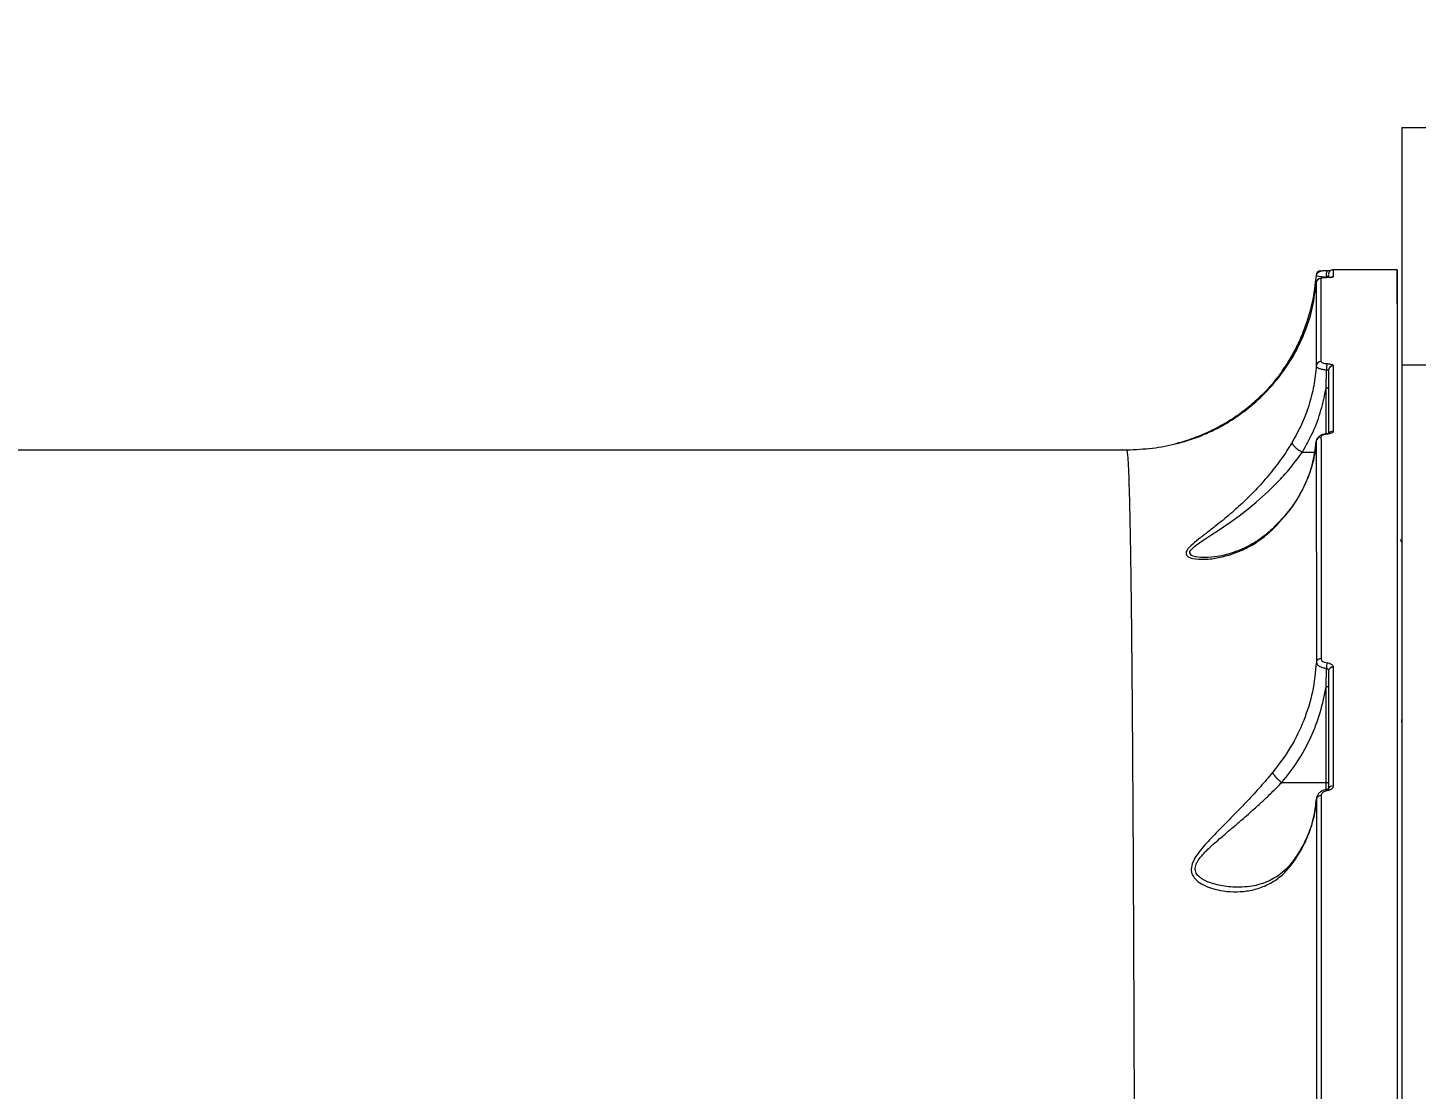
# Model space of a CAD drawing. Header units: millimetres. Extents: x -8045 to 6871, y -5915 to 5473.
# Drawn here: x -2687.5 to -2394.8, y -1138.8 to -915.2 of the extents above; entities that cross this region are included whole.
import ezdxf

# ---------------------------------------------------------------- set-up
doc = ezdxf.new("R2010")
doc.units = ezdxf.units.MM
for name, color, linetype in [('DIKOM_ОБЪЕКТ', 7, 'Continuous'), ('DIKOM_РАЗМЕР_ЗОНА', 7, 'Continuous'), ('DIKOM_РАЗМЕР_ОБЪЕКТА', 7, 'Continuous')]:
    doc.layers.add(name, color=color, linetype=linetype)
doc.styles.add('style1', font='arial.ttf', dxfattribs={"width": 0.8})
doc.dimstyles.new('1-50', dxfattribs={"dimtxt": 300, "dimasz": 200, "dimexe": 100, "dimexo": 0, "dimgap": 100, "dimtad": 1, "dimtxsty": 'style1', "dimcen": 200, "dimclrd": 7, "dimclre": 7, "dimclrt": 7, "dimadec": 1, "dimazin": 2, "dimtfac": 1, "dimtmove": 0, "dimatfit": 2, "dimfxl": 0, "dimlwd": 25, "dimlwe": 18, "dimarcsym": 0})

# ---------------------------------------------------------------- blocks, each defined once
blk = doc.blocks.new('*D9')
at = {"layer": 'Defpoints', "color": 0, "linetype": 'Continuous', "transparency": 16777216}
for p in [(5663.54, -234.65), (-5019.6, -1388.73), (5663.54, -4701.47)]:
    blk.add_point(p, dxfattribs=at)
at = {"layer": 'DIKOM_РАЗМЕР_ОБЪЕКТА', "color": 7, "linetype": 'Continuous', "lineweight": 18, "transparency": 16777216}
for p, q in [((5663.54, -234.65), (5663.54, -4801.47)), ((-5019.6, -1388.73), (-5019.6, -4801.47))]:
    blk.add_line(p, q, dxfattribs=at)
at = {"layer": 'DIKOM_РАЗМЕР_ОБЪЕКТА', "color": 7, "linetype": 'Continuous', "lineweight": 25, "transparency": 16777216}
blk.add_line((-4819.6, -4701.47), (5463.54, -4701.47), dxfattribs=at)
at = {"layer": 'DIKOM_РАЗМЕР_ОБЪЕКТА', "color": 7, "linetype": 'Continuous', "transparency": 16777216}
for points in [[(-4819.6, -4668.14), (-4819.6, -4734.8), (-5019.6, -4701.47)], [(5463.54, -4668.14), (5463.54, -4734.8), (5663.54, -4701.47)]]:
    blk.add_solid(points, dxfattribs=at)
at = {"layer": 'DIKOM_РАЗМЕР_ОБЪЕКТА', "color": 7, "linetype": 'Continuous', "lineweight": 15, "transparency": 16777216, "insert": (-74.37, -4448.3), "char_height": 300, "attachment_point": 5, "style": 'style1'}
blk.add_mtext('10700', dxfattribs=at)
blk = doc.blocks.new('*D10')
at = {"layer": 'Defpoints', "color": 0, "linetype": 'Continuous', "transparency": 16777216}
for p in [(-1653.81, 3474.95), (-5616.46, -3083.4), (491.01, -3083.4)]:
    blk.add_point(p, dxfattribs=at)
at = {"layer": 'DIKOM_РАЗМЕР_ОБЪЕКТА', "color": 7, "linetype": 'Continuous', "lineweight": 18, "transparency": 16777216}
for p, q in [((-1653.81, 3474.95), (-5716.46, 3474.95)), ((491.01, -3083.4), (-5716.46, -3083.4))]:
    blk.add_line(p, q, dxfattribs=at)
at = {"layer": 'DIKOM_РАЗМЕР_ОБЪЕКТА', "color": 7, "linetype": 'Continuous', "lineweight": 25, "transparency": 16777216}
blk.add_line((-5616.46, 3274.95), (-5616.46, -2883.4), dxfattribs=at)
at = {"layer": 'DIKOM_РАЗМЕР_ОБЪЕКТА', "color": 7, "linetype": 'Continuous', "transparency": 16777216}
for points in [[(-5649.79, 3274.95), (-5583.12, 3274.95), (-5616.46, 3474.95)], [(-5649.79, -2883.4), (-5583.12, -2883.4), (-5616.46, -3083.4)]]:
    blk.add_solid(points, dxfattribs=at)
at = {"layer": 'DIKOM_РАЗМЕР_ОБЪЕКТА', "color": 7, "linetype": 'Continuous', "lineweight": 15, "transparency": 16777216, "insert": (-5869.63, -1326.86), "char_height": 300, "attachment_point": 5, "rotation": 90, "style": 'style1'}
blk.add_mtext('6550', dxfattribs=at)
blk = doc.blocks.new('*D11')
at = {"layer": 'Defpoints', "color": 0, "transparency": 16777216}
for p in [(6870.85, -184.65), (-7019.6, -1388.73), (-7019.6, -5814.65)]:
    blk.add_point(p, dxfattribs=at)
at = {"layer": 'DIKOM_РАЗМЕР_ЗОНА', "color": 7, "lineweight": 18, "transparency": 16777216}
for p, q in [((6870.85, -184.65), (6870.85, -5914.65)), ((-7019.6, -1388.73), (-7019.6, -5914.65))]:
    blk.add_line(p, q, dxfattribs=at)
at = {"layer": 'DIKOM_РАЗМЕР_ЗОНА', "color": 7, "lineweight": 25, "transparency": 16777216}
blk.add_line((6670.85, -5814.65), (-6819.6, -5814.65), dxfattribs=at)
at = {"layer": 'DIKOM_РАЗМЕР_ЗОНА', "color": 7, "transparency": 16777216}
for points in [[(-6819.6, -5781.31), (-6819.6, -5847.98), (-7019.6, -5814.65)], [(6670.85, -5781.31), (6670.85, -5847.98), (6870.85, -5814.65)]]:
    blk.add_solid(points, dxfattribs=at)
at = {"layer": 'DIKOM_РАЗМЕР_ЗОНА', "color": 7, "transparency": 16777216, "insert": (-74.37, -5561.37), "char_height": 300, "attachment_point": 5, "style": 'style1'}
blk.add_mtext('13900', dxfattribs=at)
blk = doc.blocks.new('*D12')
at = {"layer": 'Defpoints', "color": 0, "transparency": 16777216}
for p in [(-2189.61, 5472.65), (-7595.21, -5084.97), (-495.58, -5084.97)]:
    blk.add_point(p, dxfattribs=at)
at = {"layer": 'DIKOM_РАЗМЕР_ЗОНА', "color": 7, "lineweight": 18, "transparency": 16777216}
for p, q in [((-2189.61, 5472.65), (-7695.21, 5472.65)), ((-495.58, -5084.97), (-7695.21, -5084.97))]:
    blk.add_line(p, q, dxfattribs=at)
at = {"layer": 'DIKOM_РАЗМЕР_ЗОНА', "color": 7, "lineweight": 25, "transparency": 16777216}
blk.add_line((-7595.21, 5272.65), (-7595.21, -4884.97), dxfattribs=at)
at = {"layer": 'DIKOM_РАЗМЕР_ЗОНА', "color": 7, "transparency": 16777216}
for points in [[(-7628.55, 5272.65), (-7561.88, 5272.65), (-7595.21, 5472.65)], [(-7628.55, -4884.97), (-7561.88, -4884.97), (-7595.21, -5084.97)]]:
    blk.add_solid(points, dxfattribs=at)
at = {"layer": 'DIKOM_РАЗМЕР_ЗОНА', "color": 7, "transparency": 16777216, "insert": (-7848.38, -1452.59), "char_height": 300, "attachment_point": 5, "rotation": 90, "style": 'style1'}
blk.add_mtext('10550', dxfattribs=at)

msp = doc.modelspace()

# ---------------------------------------------------------------- linework, layer by layer
at = {"layer": 'DIKOM_ОБЪЕКТ', "color": 7, "linetype": 'Continuous', "lineweight": 15}
for p, q in [((-2397.813, -936.157), (-2391.813, -936.157)), ((-2397.813, -936.157), (-2397.813, -986.157)), ((-2413.526, -967.803), (-2413.665, -967.804)), ((-2398.814, -966.157), (-2412.314, -966.157)), ((-2418.43, -978.689), (-2418.431, -978.872)), ((-2397.813, -986.157), (-2397.813, -1786.157)), ((-2397.813, -986.157), (-2391.813, -986.157)), ((-2413.813, -991.067), (-2413.741, -987.215)), ((-2413.813, -1000.743), (-2413.813, -991.067)), ((-2455.817, -1004.157), (-2753.867, -1004.157)), ((-2455.814, -1004.225), (-2455.815, -1004.223)), ((-2418.818, -1004.571), (-2418.811, -1004.573)), ((-2418.811, -1004.573), (-2416.26, -1004.573)), ((-2413.813, -1053.989), (-2413.742, -1050.093)), ((-2413.813, -1074.189), (-2413.813, -1053.989)), ((-2397.86, -1060.88), (-2397.933, -1060.811)), ((-2423.145, -1074.189), (-2413.813, -1074.189)), ((-2413.813, -1075.61), (-2413.813, -1074.189))]:
    msp.add_line(p, q, dxfattribs=at)
at = {"layer": 'DIKOM_ОБЪЕКТ', "color": 7, "linetype": 'Continuous', "lineweight": 15, "flags": 128}
for points in [[(-2413.644, -967.806), (-2413.661, -967.802), (-2413.665, -967.804)], [(-2413.313, -991.243), (-2413.323, -991.208), (-2413.351, -991.175), (-2413.397, -991.145), (-2413.459, -991.118), (-2413.535, -991.096), (-2413.622, -991.08), (-2413.715, -991.07), (-2413.813, -991.067)], [(-2439.274, -1026.772), (-2440.223, -1026.75), (-2441.317, -1026.608), (-2441.805, -1026.476), (-2442.169, -1026.315), (-2442.559, -1025.817), (-2442.503, -1025.501), (-2442.276, -1025.136), (-2441.94, -1024.78), (-2441.471, -1024.375), (-2440.401, -1023.59), (-2439.188, -1022.778), (-2437.91, -1021.945), (-2436.596, -1021.085), (-2435.439, -1020.313), (-2433.912, -1019.26), (-2432.109, -1017.956), (-2430.234, -1016.514), (-2428.531, -1015.115), (-2425.94, -1012.793), (-2423.444, -1010.28), (-2423.444, -1010.28)], [(-2413.313, -1054.165), (-2413.323, -1054.13), (-2413.351, -1054.097), (-2413.397, -1054.067), (-2413.459, -1054.04), (-2413.535, -1054.018), (-2413.622, -1054.002), (-2413.715, -1053.992), (-2413.813, -1053.989)], [(-2397.878, -1060.855), (-2397.832, -1060.935), (-2397.813, -1061.033)], [(-2413.595, -1075.921), (-2413.626, -1075.802), (-2413.654, -1075.719), (-2413.68, -1075.673), (-2413.7, -1075.667)]]:
    msp.add_lwpolyline(points, dxfattribs=at)
at = {"layer": 'DIKOM_ОБЪЕКТ', "color": 7, "linetype": 'Continuous', "lineweight": 15}
for centre, radius, start, end in [((-2414.927, -967.362), 1, 89.94729, 175.70699), ((-2414.912, -968.963), 0.998, 89.99076, 175.91893), ((-2411.383, -967.228), 2.397, 157.60137, 190.25383), ((-2412.313, -968.649), 1.002, 90.07379, 129.54333), ((-2414.91, -986.459), 0.981, 89.10915, 175.03384), ((-2409.545, -987.01), 4.201, 164.98664, 182.79466), ((-2412.337, -987.346), 0.976, 88.88202, 178.57161), ((-2413.713, -1000.812), 0.0985, 4.16731, 62.93836), ((-2412.33, -1001.195), 1.013, 89.34546, 147.35543), ((-2414.918, -1002.386), 0.966, 88.18308, 173.93363), ((-2398.813, -1023.794), 1, 9.81575, 54.55266), ((-2414.952, -1048.981), 0.929, 85.43408, 169.89777), ((-2407.346, -1050.256), 6.398, 168.22596, 178.54575), ((-2412.404, -1050.779), 0.915, 84.79445, 173.04492), ((-2398.883, -1061.033), 1.034, 336.14759, 8.47492), ((-2398.59, -1061.029), 0.777, 327.09622, 359.7093), ((-2414.973, -1077.846), 0.913, 83.7785, 166.8424), ((-2412.413, -1075.85), 0.944, 84.45861, 159.17306)]:
    msp.add_arc(centre, radius, start, end, dxfattribs=at)
for points, knots in [([(-2415.924, -967.287), (-2416.138, -969.228), (-2416.565, -973.107), (-2417.808, -976.83), (-2418.43, -978.689)], [0, 0, 0, 0, 0.5004552, 1, 1, 1, 1]), ([(-2415.924, -967.287), (-2415.897, -967.325), (-2415.843, -967.401), (-2415.372, -967.512), (-2414.662, -967.606), (-2414.05, -967.639), (-2413.742, -967.655)], [0, 0, 0, 0, 0.2459289, 0.4932319, 0.7442302, 1, 1, 1, 1]), ([(-2413.634, -966.335), (-2413.891, -966.339), (-2414.395, -966.348), (-2414.973, -966.447), (-2415.378, -966.625), (-2415.632, -966.818), (-2415.821, -967.059), (-2415.867, -967.251), (-2415.89, -967.344)], [0, 0, 0, 0, 0.2578785, 0.5054811, 0.6310271, 0.7572805, 0.8818144, 1, 1, 1, 1]), ([(-2413.644, -967.806), (-2413.739, -967.807), (-2413.931, -967.811), (-2414.276, -967.829), (-2414.62, -967.861), (-2414.868, -967.911), (-2414.897, -967.947), (-2414.912, -967.965)], [0, 0, 0, 0, 0.1240378, 0.2503566, 0.4996026, 0.7493538, 1, 1, 1, 1]), ([(-2414.912, -967.965), (-2414.911, -968.743), (-2414.907, -970.312), (-2414.903, -974.145), (-2414.898, -979.033), (-2414.896, -983.319), (-2414.894, -985.478)], [0, 0, 0, 0, 0.2444832, 0.4926442, 0.7444835, 1, 1, 1, 1]), ([(-2413.742, -967.655), (-2413.711, -967.65), (-2413.648, -967.641), (-2413.532, -967.599), (-2413.416, -967.52), (-2413.329, -967.404), (-2413.318, -967.318), (-2413.313, -967.274)], [0, 0, 0, 0, 0.1021954, 0.2107411, 0.4502419, 0.7175278, 1, 1, 1, 1]), ([(-2412.314, -967.646), (-2412.331, -967.664), (-2412.363, -967.698), (-2412.625, -967.748), (-2412.984, -967.781), (-2413.345, -967.8), (-2413.545, -967.804), (-2413.644, -967.806)], [0, 0, 0, 0, 0.250589, 0.5003107, 0.7496546, 0.8764103, 1, 1, 1, 1]), ([(-2413.135, -966.458), (-2413.141, -966.442), (-2413.162, -966.394), (-2413.29, -966.367), (-2413.461, -966.345), (-2413.574, -966.338), (-2413.634, -966.335)], [0, 0, 0, 0, 0.1833454, 0.5541736, 0.7667697, 1, 1, 1, 1]), ([(-2413.599, -966.315), (-2413.415, -966.314), (-2413.105, -966.312), (-2412.885, -966.306), (-2412.796, -966.303)], [0, 0, 0, 0, 0.5957684, 1, 1, 1, 1]), ([(-2412.313, -966.157), (-2412.438, -966.17), (-2412.693, -966.198), (-2413.039, -966.431), (-2413.272, -966.778), (-2413.3, -967.034), (-2413.313, -967.159)], [0, 0, 0, 0, 0.244596, 0.500134, 0.7556478, 1, 1, 1, 1]), ([(-2413.313, -967.312), (-2413.313, -967.264), (-2413.313, -967.184), (-2413.313, -967.62), (-2413.313, -967.799)], [0, 0, 0, 0, 0.5894921, 1, 1, 1, 1]), ([(-2412.313, -966.306), (-2412.313, -966.278), (-2412.314, -966.201), (-2412.314, -967.081), (-2412.314, -967.646)], [0, 0, 0, 0, 0.3581837, 1, 1, 1, 1]), ([(-2398.813, -966.177), (-2398.813, -966.171), (-2398.813, -966.037), (-2398.813, -966.407), (-2398.813, -967.138), (-2398.813, -968.498), (-2398.813, -970.385), (-2398.813, -972.847), (-2398.813, -975.887), (-2398.813, -980.012), (-2398.813, -985.547), (-2398.813, -992.866), (-2398.813, -1001.422), (-2398.813, -1011.236), (-2398.813, -1019.853), (-2398.813, -1026.521), (-2398.813, -1030.743), (-2398.813, -1035.113), (-2398.813, -1039.631), (-2398.813, -1044.295), (-2398.813, -1049.106), (-2398.813, -1056.982), (-2398.813, -1068.359), (-2398.813, -1083.367), (-2398.813, -1098.868), (-2398.813, -1114.748), (-2398.813, -1131.476), (-2398.813, -1149.03), (-2398.813, -1167.379), (-2398.813, -1186.49), (-2398.813, -1206.327), (-2398.813, -1226.846), (-2398.813, -1248.003), (-2398.813, -1269.748), (-2398.813, -1292.025), (-2398.813, -1314.775), (-2398.814, -1337.937), (-2398.814, -1361.442), (-2398.814, -1377.229), (-2398.814, -1385.155)], [0, 0, 0, 0, 0.0012003, 0.0234692, 0.0459707, 0.0687047, 0.0916712, 0.1148702, 0.1383017, 0.1619657, 0.195484, 0.2294579, 0.2638874, 0.2987726, 0.3341133, 0.346279, 0.3584917, 0.3707514, 0.3830583, 0.3954122, 0.4078132, 0.4202612, 0.4547324, 0.4895595, 0.5215301, 0.5537947, 0.5863535, 0.6192064, 0.6523534, 0.6857946, 0.7195299, 0.7535592, 0.7878827, 0.8225002, 0.857412, 0.8926179, 0.9281179, 0.9639119, 1, 1, 1, 1]), ([(-2398.813, -973.336), (-2398.813, -972.619), (-2398.813, -970.512), (-2398.813, -968.274), (-2398.813, -966.468), (-2398.813, -966.273), (-2398.813, -966.177)], [0, 0, 0, 0, 0.1480166, 0.4349574, 0.7223829, 1, 1, 1, 1]), ([(-2431.549, -996.318), (-2430.38, -995.398), (-2428.049, -993.564), (-2425.081, -990.475), (-2422.497, -987.197), (-2420.093, -983.359), (-2418.05, -978.95), (-2416.507, -973.979), (-2416.108, -970.592), (-2415.908, -968.892)], [0, 0, 0, 0, 0.1251696, 0.2496184, 0.3741582, 0.4997847, 0.6664101, 0.8325284, 1, 1, 1, 1]), ([(-2415.908, -968.892), (-2415.906, -969.69), (-2415.902, -971.285), (-2415.896, -975.171), (-2415.892, -980.04), (-2415.889, -984.261), (-2415.887, -986.374)], [0, 0, 0, 0, 0.2503518, 0.5000022, 0.7496515, 1, 1, 1, 1]), ([(-2423.051, -987.467), (-2422.475, -986.624), (-2421.266, -984.856), (-2419.761, -981.997), (-2418.852, -979.948), (-2418.476, -978.937), (-2418.449, -978.866)], [0, 0, 0, 0, 0.3090723, 0.6478443, 0.9752048, 1, 1, 1, 1]), ([(-2418.43, -978.689), (-2418.921, -979.914), (-2419.888, -982.322), (-2421.274, -984.653), (-2421.955, -985.799)], [0, 0, 0, 0, 0.5083987, 1, 1, 1, 1]), ([(-2422.15, -986.096), (-2422.874, -987.161), (-2424.364, -989.353), (-2426.973, -992.256), (-2429.79, -994.857), (-2432.743, -997.082), (-2435.772, -998.954), (-2438.471, -1000.312), (-2440.812, -1001.294), (-2442.659, -1001.966), (-2443.959, -1002.368), (-2444.317, -1002.472), (-2444.322, -1002.473)], [0, 0, 0, 0, 0.1170055, 0.2406917, 0.3655729, 0.4904011, 0.6158828, 0.7424314, 0.826869, 0.912116, 0.998756, 1, 1, 1, 1]), ([(-2414.894, -985.478), (-2414.876, -985.532), (-2414.838, -985.64), (-2414.549, -985.779), (-2414.128, -985.884), (-2413.778, -985.909), (-2413.603, -985.922)], [0, 0, 0, 0, 0.2500094, 0.4999722, 0.7496693, 1, 1, 1, 1]), ([(-2413.603, -985.922), (-2413.428, -985.935), (-2413.08, -985.96), (-2412.661, -986.065), (-2412.373, -986.206), (-2412.336, -986.315), (-2412.318, -986.37)], [0, 0, 0, 0, 0.2503116, 0.5000174, 0.7499898, 1, 1, 1, 1]), ([(-2415.887, -986.374), (-2416.027, -987.781), (-2416.308, -990.598), (-2417.384, -994.737), (-2418.885, -998.759), (-2420.291, -1001.275), (-2420.991, -1002.527)], [0, 0, 0, 0, 0.249415, 0.4990832, 0.7505813, 1, 1, 1, 1]), ([(-2415.887, -986.374), (-2415.856, -986.471), (-2415.795, -986.664), (-2415.313, -986.924), (-2414.614, -987.128), (-2414.032, -987.186), (-2413.741, -987.215)], [0, 0, 0, 0, 0.2500973, 0.5000137, 0.7498508, 1, 1, 1, 1]), ([(-2413.741, -987.215), (-2413.683, -987.218), (-2413.567, -987.223), (-2413.427, -987.247), (-2413.332, -987.281), (-2413.319, -987.308), (-2413.313, -987.322)], [0, 0, 0, 0, 0.2496176, 0.4991908, 0.7495096, 1, 1, 1, 1]), ([(-2413.313, -987.322), (-2413.313, -989.4), (-2413.313, -993.425), (-2413.313, -998.286), (-2413.313, -1000.637)], [0, 0, 0, 0, 0.5164073, 1, 1, 1, 1]), ([(-2412.318, -986.37), (-2412.318, -988.442), (-2412.318, -992.613), (-2412.319, -997.649), (-2412.319, -1000.183)], [0, 0, 0, 0, 0.4968006, 1, 1, 1, 1]), ([(-2418.811, -1004.573), (-2418.024, -1003.151), (-2416.453, -1000.31), (-2414.774, -995.764), (-2414.133, -992.63), (-2413.813, -991.067)], [0, 0, 0, 0, 0.334183, 0.6677075, 1, 1, 1, 1]), ([(-2444.806, -1002.612), (-2444.922, -1002.645), (-2445.191, -1002.723), (-2445.288, -1002.751), (-2445.192, -1002.735), (-2444.527, -1002.569), (-2442.951, -1002.119), (-2440.561, -1001.307), (-2437.552, -999.993), (-2434.517, -998.377), (-2432.537, -997.004), (-2431.549, -996.318)], [0, 0, 0, 0, 0.0346129, 0.0802665, 0.1262271, 0.2168412, 0.3055087, 0.4818295, 0.65619, 0.8282577, 1, 1, 1, 1]), ([(-2413.668, -1000.724), (-2413.852, -1000.742), (-2414.253, -1000.781), (-2414.881, -1000.976), (-2415.378, -1001.299), (-2415.7, -1001.684), (-2415.788, -1001.925), (-2415.833, -1002.05)], [0, 0, 0, 0, 0.1894516, 0.4131008, 0.6820155, 0.8359602, 1, 1, 1, 1]), ([(-2413.615, -1000.805), (-2413.791, -1000.824), (-2414.142, -1000.862), (-2414.558, -1001.011), (-2414.836, -1001.203), (-2414.87, -1001.348), (-2414.888, -1001.42)], [0, 0, 0, 0, 0.249836, 0.4996718, 0.7495858, 1, 1, 1, 1]), ([(-2413.175, -1000.655), (-2413.175, -1000.655), (-2413.172, -1000.645), (-2413.205, -1000.655), (-2413.295, -1000.673), (-2413.451, -1000.704), (-2413.594, -1000.717), (-2413.668, -1000.724)], [0, 0, 0, 0, 0.0129595, 0.2354722, 0.4708911, 0.7246076, 1, 1, 1, 1]), ([(-2412.319, -1000.183), (-2412.337, -1000.255), (-2412.373, -1000.401), (-2412.656, -1000.595), (-2413.077, -1000.746), (-2413.435, -1000.785), (-2413.615, -1000.805)], [0, 0, 0, 0, 0.2503777, 0.5002856, 0.7501624, 1, 1, 1, 1]), ([(-2444.67, -1002.537), (-2444.883, -1002.61), (-2446.735, -1003.252), (-2450.476, -1003.914), (-2454.012, -1004.075), (-2455.815, -1004.157)], [0, 0, 0, 0, 0.0597905, 0.5205357, 1, 1, 1, 1]), ([(-2420.991, -1002.527), (-2421.699, -1003.646), (-2423.112, -1005.881), (-2425.626, -1009.147), (-2428.316, -1012.215), (-2431.157, -1015.066), (-2434.075, -1017.683), (-2436.684, -1019.808), (-2438.916, -1021.533), (-2440.741, -1022.936), (-2442.229, -1024.161), (-2443.197, -1025.214), (-2443.46, -1026.052), (-2442.944, -1026.641), (-2441.616, -1027.093), (-2439.391, -1027.208), (-2436.499, -1026.86), (-2433.546, -1026.081), (-2430.636, -1024.86), (-2427.801, -1023.218), (-2426.053, -1021.702), (-2425.18, -1020.945)], [0, 0, 0, 0, 0.061261, 0.1223614, 0.1839188, 0.2453026, 0.3073883, 0.3696473, 0.4112848, 0.4534648, 0.496129, 0.5286138, 0.5613506, 0.5940472, 0.6261066, 0.689769, 0.752697, 0.8148983, 0.877104, 0.9386384, 1, 1, 1, 1]), ([(-2425.18, -1020.945), (-2423.878, -1019.584), (-2421.268, -1016.857), (-2418.491, -1012.23), (-2416.54, -1007.352), (-2416.099, -1003.973), (-2415.879, -1002.284)], [0, 0, 0, 0, 0.2488277, 0.4987453, 0.7493989, 1, 1, 1, 1]), ([(-2415.817, -1001.859), (-2416.019, -1003.557), (-2416.426, -1006.956), (-2418.354, -1011.879), (-2421.132, -1016.561), (-2423.766, -1019.325), (-2425.082, -1020.705)], [0, 0, 0, 0, 0.2501321, 0.5006223, 0.7506576, 1, 1, 1, 1]), ([(-2420.991, -1002.527), (-2420.982, -1002.606), (-2420.964, -1002.762), (-2420.769, -1003.07), (-2420.478, -1003.397), (-2420.033, -1003.794), (-2419.465, -1004.208), (-2419.009, -1004.464), (-2418.818, -1004.571)], [0, 0, 0, 0, 0.1584941, 0.3160957, 0.4666697, 0.6052288, 0.8346627, 1, 1, 1, 1]), ([(-2415.879, -1002.284), (-2415.878, -1005.52), (-2415.875, -1011.981), (-2415.872, -1023.16), (-2415.869, -1035.293), (-2415.867, -1044.306), (-2415.867, -1048.818)], [0, 0, 0, 0, 0.2505322, 0.5002741, 0.7498397, 1, 1, 1, 1]), ([(-2414.888, -1001.42), (-2414.887, -1003.927), (-2414.885, -1008.97), (-2414.883, -1017.5), (-2414.881, -1026.821), (-2414.879, -1036.945), (-2414.878, -1044.337), (-2414.878, -1048.055)], [0, 0, 0, 0, 0.1950691, 0.3926035, 0.5926036, 0.7950691, 1, 1, 1, 1]), ([(-2453.915, -1324.603), (-2453.918, -1318.996), (-2453.925, -1307.806), (-2453.938, -1291.246), (-2453.953, -1274.934), (-2453.971, -1258.913), (-2453.99, -1244.575), (-2454.008, -1231.869), (-2454.026, -1220.733), (-2454.045, -1209.825), (-2454.065, -1199.152), (-2454.087, -1188.722), (-2454.111, -1178.544), (-2454.142, -1165.779), (-2454.184, -1150.756), (-2454.237, -1133.922), (-2454.296, -1118.118), (-2454.349, -1105.431), (-2454.397, -1095.459), (-2454.437, -1087.849), (-2454.478, -1080.587), (-2454.52, -1073.673), (-2454.564, -1067.106), (-2454.609, -1060.886), (-2454.66, -1054.481), (-2454.717, -1047.998), (-2454.782, -1041.558), (-2454.848, -1035.662), (-2454.917, -1030.303), (-2454.989, -1025.474), (-2455.064, -1021.085), (-2455.143, -1017.157), (-2455.227, -1013.713), (-2455.313, -1010.814), (-2455.402, -1008.451), (-2455.494, -1006.606), (-2455.597, -1005.172), (-2455.703, -1004.277), (-2455.781, -1004.241), (-2455.814, -1004.225)], [0, 0, 0, 0, 0.031692, 0.06325, 0.094674, 0.1259644, 0.1571211, 0.1799944, 0.2027493, 0.225386, 0.2479046, 0.2703051, 0.2925875, 0.314752, 0.3558617, 0.3964483, 0.4365116, 0.476052, 0.4984136, 0.5206046, 0.5426248, 0.5644743, 0.5861532, 0.6076613, 0.6289988, 0.6559353, 0.6826054, 0.7090091, 0.7351463, 0.7610171, 0.7866215, 0.8134176, 0.8399612, 0.8662521, 0.8922904, 0.9180759, 0.9436087, 0.9756411, 1, 1, 1, 1]), ([(-2423.444, -1010.28), (-2422.612, -1009.359), (-2420.943, -1007.511), (-2419.528, -1005.553), (-2418.818, -1004.571)], [0, 0, 0, 0, 0.4982473, 1, 1, 1, 1]), ([(-2424.988, -1020.587), (-2425.725, -1021.254), (-2427.132, -1022.528), (-2429.215, -1023.848), (-2430.947, -1024.748), (-2432.301, -1025.325), (-2433.546, -1025.778), (-2435, -1026.214), (-2436.976, -1026.657), (-2438.437, -1026.736), (-2439.251, -1026.78)], [0, 0, 0, 0, 0.1660477, 0.3167908, 0.435254, 0.5201278, 0.5885686, 0.6900695, 0.8274063, 1, 1, 1, 1]), ([(-2424.974, -1020.621), (-2425.001, -1020.641), (-2425.105, -1020.715), (-2425.148, -1020.848), (-2425.18, -1020.945)], [0, 0, 0, 0, 0.267923, 1, 1, 1, 1]), ([(-2415.867, -1048.818), (-2416.074, -1050.904), (-2416.488, -1055.081), (-2418.403, -1061.145), (-2421.16, -1066.928), (-2423.775, -1070.351), (-2425.081, -1072.06)], [0, 0, 0, 0, 0.2490372, 0.4988688, 0.7498531, 1, 1, 1, 1]), ([(-2415.867, -1048.818), (-2415.836, -1048.965), (-2415.774, -1049.26), (-2415.307, -1049.655), (-2414.616, -1049.966), (-2414.034, -1050.051), (-2413.742, -1050.093)], [0, 0, 0, 0, 0.2471429, 0.4960962, 0.7473253, 1, 1, 1, 1]), ([(-2414.878, -1048.055), (-2414.86, -1048.161), (-2414.826, -1048.375), (-2414.549, -1048.656), (-2414.136, -1048.872), (-2413.785, -1048.924), (-2413.61, -1048.95)], [0, 0, 0, 0, 0.250094, 0.5000088, 0.7498971, 1, 1, 1, 1]), ([(-2413.742, -1050.093), (-2413.712, -1050.099), (-2413.651, -1050.112), (-2413.538, -1050.17), (-2413.419, -1050.285), (-2413.33, -1050.465), (-2413.319, -1050.599), (-2413.313, -1050.668)], [0, 0, 0, 0, 0.1093214, 0.2220704, 0.462848, 0.7247212, 1, 1, 1, 1]), ([(-2413.61, -1048.95), (-2413.432, -1048.977), (-2413.075, -1049.03), (-2412.656, -1049.251), (-2412.374, -1049.538), (-2412.339, -1049.758), (-2412.321, -1049.867)], [0, 0, 0, 0, 0.2493184, 0.4994606, 0.7496545, 1, 1, 1, 1]), ([(-2413.313, -1050.668), (-2413.313, -1054.654), (-2413.313, -1062.626), (-2413.313, -1071.31), (-2413.313, -1075.652)], [0, 0, 0, 0, 0.500001, 1, 1, 1, 1]), ([(-2412.321, -1049.867), (-2412.321, -1053.839), (-2412.322, -1061.83), (-2412.322, -1070.533), (-2412.322, -1074.911)], [0, 0, 0, 0, 0.497077, 1, 1, 1, 1]), ([(-2423.145, -1074.189), (-2421.966, -1072.687), (-2419.611, -1069.687), (-2416.943, -1064.681), (-2414.9, -1059.444), (-2414.174, -1055.803), (-2413.813, -1053.989)], [0, 0, 0, 0, 0.25092, 0.501255, 0.7515672, 1, 1, 1, 1]), ([(-2425.081, -1072.06), (-2425.933, -1073.063), (-2427.635, -1075.069), (-2430.374, -1078.043), (-2433.178, -1080.954), (-2436.007, -1083.803), (-2438.761, -1086.62), (-2440.831, -1088.998), (-2441.984, -1090.96), (-2442.357, -1092.433), (-2442.044, -1093.736), (-2441.12, -1094.875), (-2439.71, -1095.796), (-2437.961, -1096.495), (-2435.822, -1097.024), (-2433.315, -1097.277), (-2430.504, -1097.105), (-2427.767, -1096.457), (-2425.171, -1095.268), (-2422.755, -1093.541), (-2421.399, -1091.85), (-2420.723, -1091.006)], [0, 0, 0, 0, 0.0615392, 0.1230236, 0.1845837, 0.247012, 0.3097814, 0.3734936, 0.4059177, 0.4386756, 0.4714078, 0.5037323, 0.5464661, 0.5887742, 0.6306402, 0.6926171, 0.7544553, 0.8162774, 0.8774327, 0.9388529, 1, 1, 1, 1]), ([(-2425.081, -1072.06), (-2425.044, -1072.15), (-2424.971, -1072.327), (-2424.693, -1072.742), (-2424.242, -1073.261), (-2423.671, -1073.793), (-2423.318, -1074.067), (-2423.17, -1074.182)], [0, 0, 0, 0, 0.1624865, 0.3209032, 0.6060093, 0.8339246, 1, 1, 1, 1]), ([(-2428.975, -1079.74), (-2428.29, -1079.117), (-2426.943, -1077.895), (-2424.996, -1076.035), (-2423.777, -1074.798), (-2423.17, -1074.182)], [0, 0, 0, 0, 0.3422883, 0.6722014, 1, 1, 1, 1]), ([(-2423.17, -1074.182), (-2423.166, -1074.184), (-2423.159, -1074.188), (-2423.15, -1074.189), (-2423.145, -1074.189)], [0, 0, 0, 0, 0.456515, 1, 1, 1, 1]), ([(-2413.696, -1075.665), (-2413.968, -1075.717), (-2414.497, -1075.818), (-2415.151, -1076.218), (-2415.619, -1076.721), (-2415.752, -1077.125), (-2415.815, -1077.317)], [0, 0, 0, 0, 0.2760027, 0.5368273, 0.7795805, 1, 1, 1, 1]), ([(-2413.595, -1075.921), (-2413.769, -1075.952), (-2414.116, -1076.016), (-2414.532, -1076.259), (-2414.818, -1076.576), (-2414.855, -1076.818), (-2414.874, -1076.939)], [0, 0, 0, 0, 0.2499932, 0.499996, 0.7496897, 1, 1, 1, 1]), ([(-2414.874, -1076.939), (-2414.874, -1081.944), (-2414.873, -1092.016), (-2414.871, -1108.263), (-2414.87, -1125.38), (-2414.869, -1137.493), (-2414.869, -1143.585)], [0, 0, 0, 0, 0.2455101, 0.4940135, 0.7455105, 1, 1, 1, 1]), ([(-2413.313, -1074.361), (-2413.316, -1074.347), (-2413.321, -1074.32), (-2413.363, -1074.283), (-2413.422, -1074.252), (-2413.515, -1074.22), (-2413.647, -1074.194), (-2413.76, -1074.191), (-2413.813, -1074.189)], [0, 0, 0, 0, 0.1540459, 0.2998445, 0.4373691, 0.5667526, 0.7995733, 1, 1, 1, 1]), ([(-2413.284, -1075.515), (-2413.282, -1075.514), (-2413.273, -1075.511), (-2413.305, -1075.548), (-2413.411, -1075.602), (-2413.553, -1075.644), (-2413.647, -1075.658), (-2413.696, -1075.665)], [0, 0, 0, 0, 0.0733601, 0.3482018, 0.653084, 0.8207009, 1, 1, 1, 1]), ([(-2412.322, -1074.911), (-2412.341, -1075.03), (-2412.377, -1075.269), (-2412.662, -1075.584), (-2413.076, -1075.825), (-2413.422, -1075.889), (-2413.595, -1075.921)], [0, 0, 0, 0, 0.2503528, 0.5000591, 0.7500302, 1, 1, 1, 1]), ([(-2432.166, -1096.226), (-2432.286, -1096.231), (-2433.03, -1096.256), (-2434.319, -1096.149), (-2436.006, -1095.915), (-2437.354, -1095.596), (-2438.405, -1095.249), (-2439.158, -1094.935), (-2439.786, -1094.604), (-2440.298, -1094.262), (-2440.863, -1093.772), (-2441.378, -1093.036), (-2441.436, -1092.115), (-2441.188, -1091.34), (-2440.855, -1090.696), (-2440.356, -1089.991), (-2439.708, -1089.237), (-2438.893, -1088.397), (-2437.856, -1087.423), (-2436.678, -1086.38), (-2435.392, -1085.277), (-2433.978, -1084.077), (-2432.347, -1082.691), (-2430.638, -1081.22), (-2429.514, -1080.219), (-2428.975, -1079.74)], [0, 0, 0, 0, 0.0137953, 0.085737, 0.1483925, 0.2105378, 0.24714, 0.2800792, 0.3094343, 0.3352529, 0.358896, 0.4083766, 0.4577764, 0.4818111, 0.5074061, 0.5394125, 0.5724406, 0.6064276, 0.6517699, 0.705017, 0.7496534, 0.8036309, 0.8693654, 0.9373517, 1, 1, 1, 1]), ([(-2420.723, -1091.006), (-2420.047, -1089.97), (-2418.692, -1087.893), (-2417.254, -1084.57), (-2416.233, -1081.143), (-2415.986, -1078.807), (-2415.862, -1077.639)], [0, 0, 0, 0, 0.2484134, 0.4980997, 0.7490954, 1, 1, 1, 1]), ([(-2415.802, -1077.127), (-2415.912, -1078.297), (-2416.133, -1080.637), (-2417.138, -1084.071), (-2418.575, -1087.403), (-2419.944, -1089.484), (-2420.627, -1090.522)], [0, 0, 0, 0, 0.2506885, 0.5015235, 0.7512958, 1, 1, 1, 1]), ([(-2415.862, -1077.639), (-2415.861, -1082.733), (-2415.86, -1092.907), (-2415.858, -1109.227), (-2415.857, -1126.21), (-2415.856, -1138.155), (-2415.856, -1144.136)], [0, 0, 0, 0, 0.2503512, 0.5000005, 0.7496499, 1, 1, 1, 1]), ([(-2420.58, -1090.414), (-2421.118, -1091.112), (-2422.147, -1092.448), (-2423.802, -1093.762), (-2425.232, -1094.622), (-2426.33, -1095.124), (-2427.281, -1095.48), (-2428.397, -1095.813), (-2430.034, -1096.154), (-2431.382, -1096.209), (-2432.149, -1096.24)], [0, 0, 0, 0, 0.1757148, 0.3360657, 0.4610006, 0.5507322, 0.6105493, 0.6975593, 0.8279092, 1, 1, 1, 1]), ([(-2420.559, -1090.46), (-2420.6, -1090.514), (-2420.713, -1090.662), (-2420.719, -1090.872), (-2420.723, -1091.006)], [0, 0, 0, 0, 0.3635188, 1, 1, 1, 1])]:
    msp.add_open_spline(points, degree=3, knots=knots, dxfattribs=at)

# ---------------------------------------------------------------- dimensions: what is measured, and where the dimension line sits
at = {"layer": 'DIKOM_РАЗМЕР_ЗОНА'}
dim = msp.add_linear_dim(base=(-7595.212, -5084.969), p1=(-2189.606, 5472.652), p2=(-495.584, -5084.969), angle=90, text='10550', dimstyle='1-50', dxfattribs=at)
dim.commit()
dim.dimension.update_dxf_attribs({"geometry": '*D12', "text_midpoint": (-7595.212, -1452.593), "dimtype": 160})
dim = msp.add_linear_dim(base=(-7019.6, -5814.648), p1=(6870.851, -184.645), p2=(-7019.6, -1388.727), text='13900', dimstyle='1-50', dxfattribs=at)
dim.commit()
dim.dimension.update_dxf_attribs({"geometry": '*D11', "text_midpoint": (-74.375, -5814.648), "dimtype": 160})
at = {"layer": 'DIKOM_РАЗМЕР_ОБЪЕКТА', "color": 7, "linetype": 'Continuous', "lineweight": 15}
dim = msp.add_linear_dim(base=(-5616.456, -3083.398), p1=(-1653.813, 3474.95), p2=(491.015, -3083.398), angle=90, text='6550', dimstyle='1-50', dxfattribs=at)
dim.commit()
dim.dimension.update_dxf_attribs({"geometry": '*D10', "text_midpoint": (-5616.456, -1326.858), "dimtype": 160})
dim = msp.add_linear_dim(base=(5663.543, -4701.469), p1=(-5019.6, -1388.727), p2=(5663.543, -234.645), text='10700', dimstyle='1-50', dxfattribs=at)
dim.commit()
dim.dimension.update_dxf_attribs({"geometry": '*D9', "text_midpoint": (-74.375, -4701.469), "dimtype": 160})

doc.saveas('drawing.dxf')
